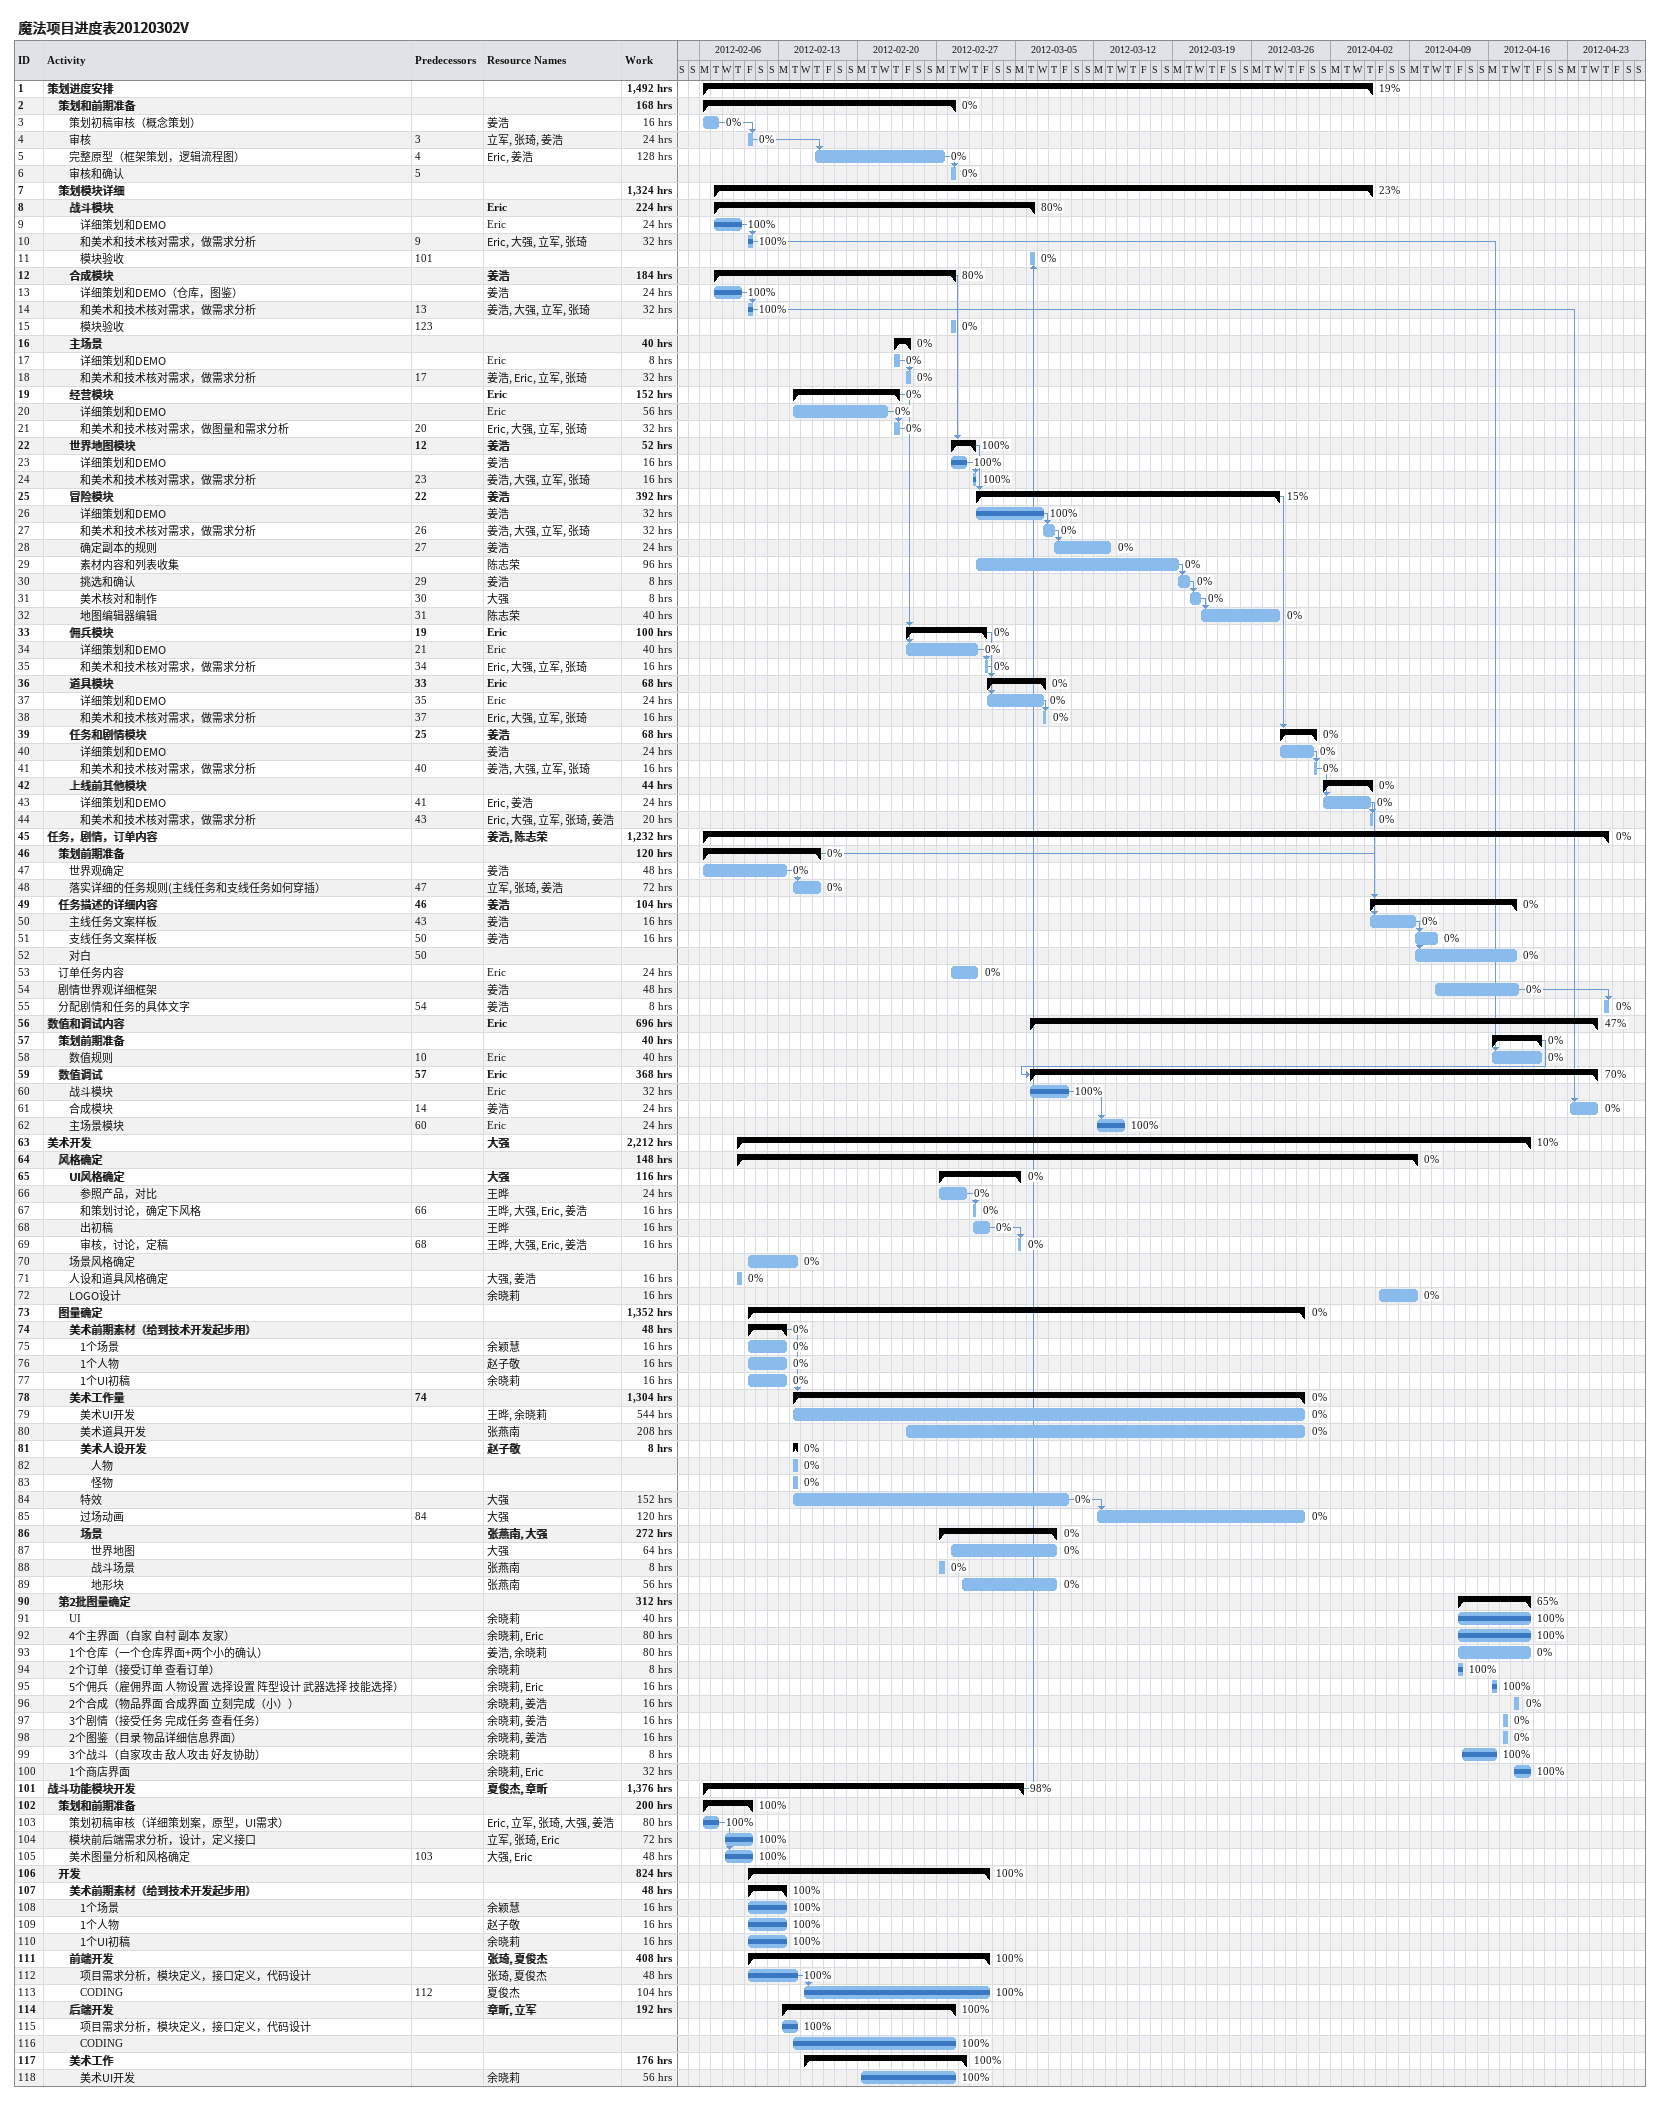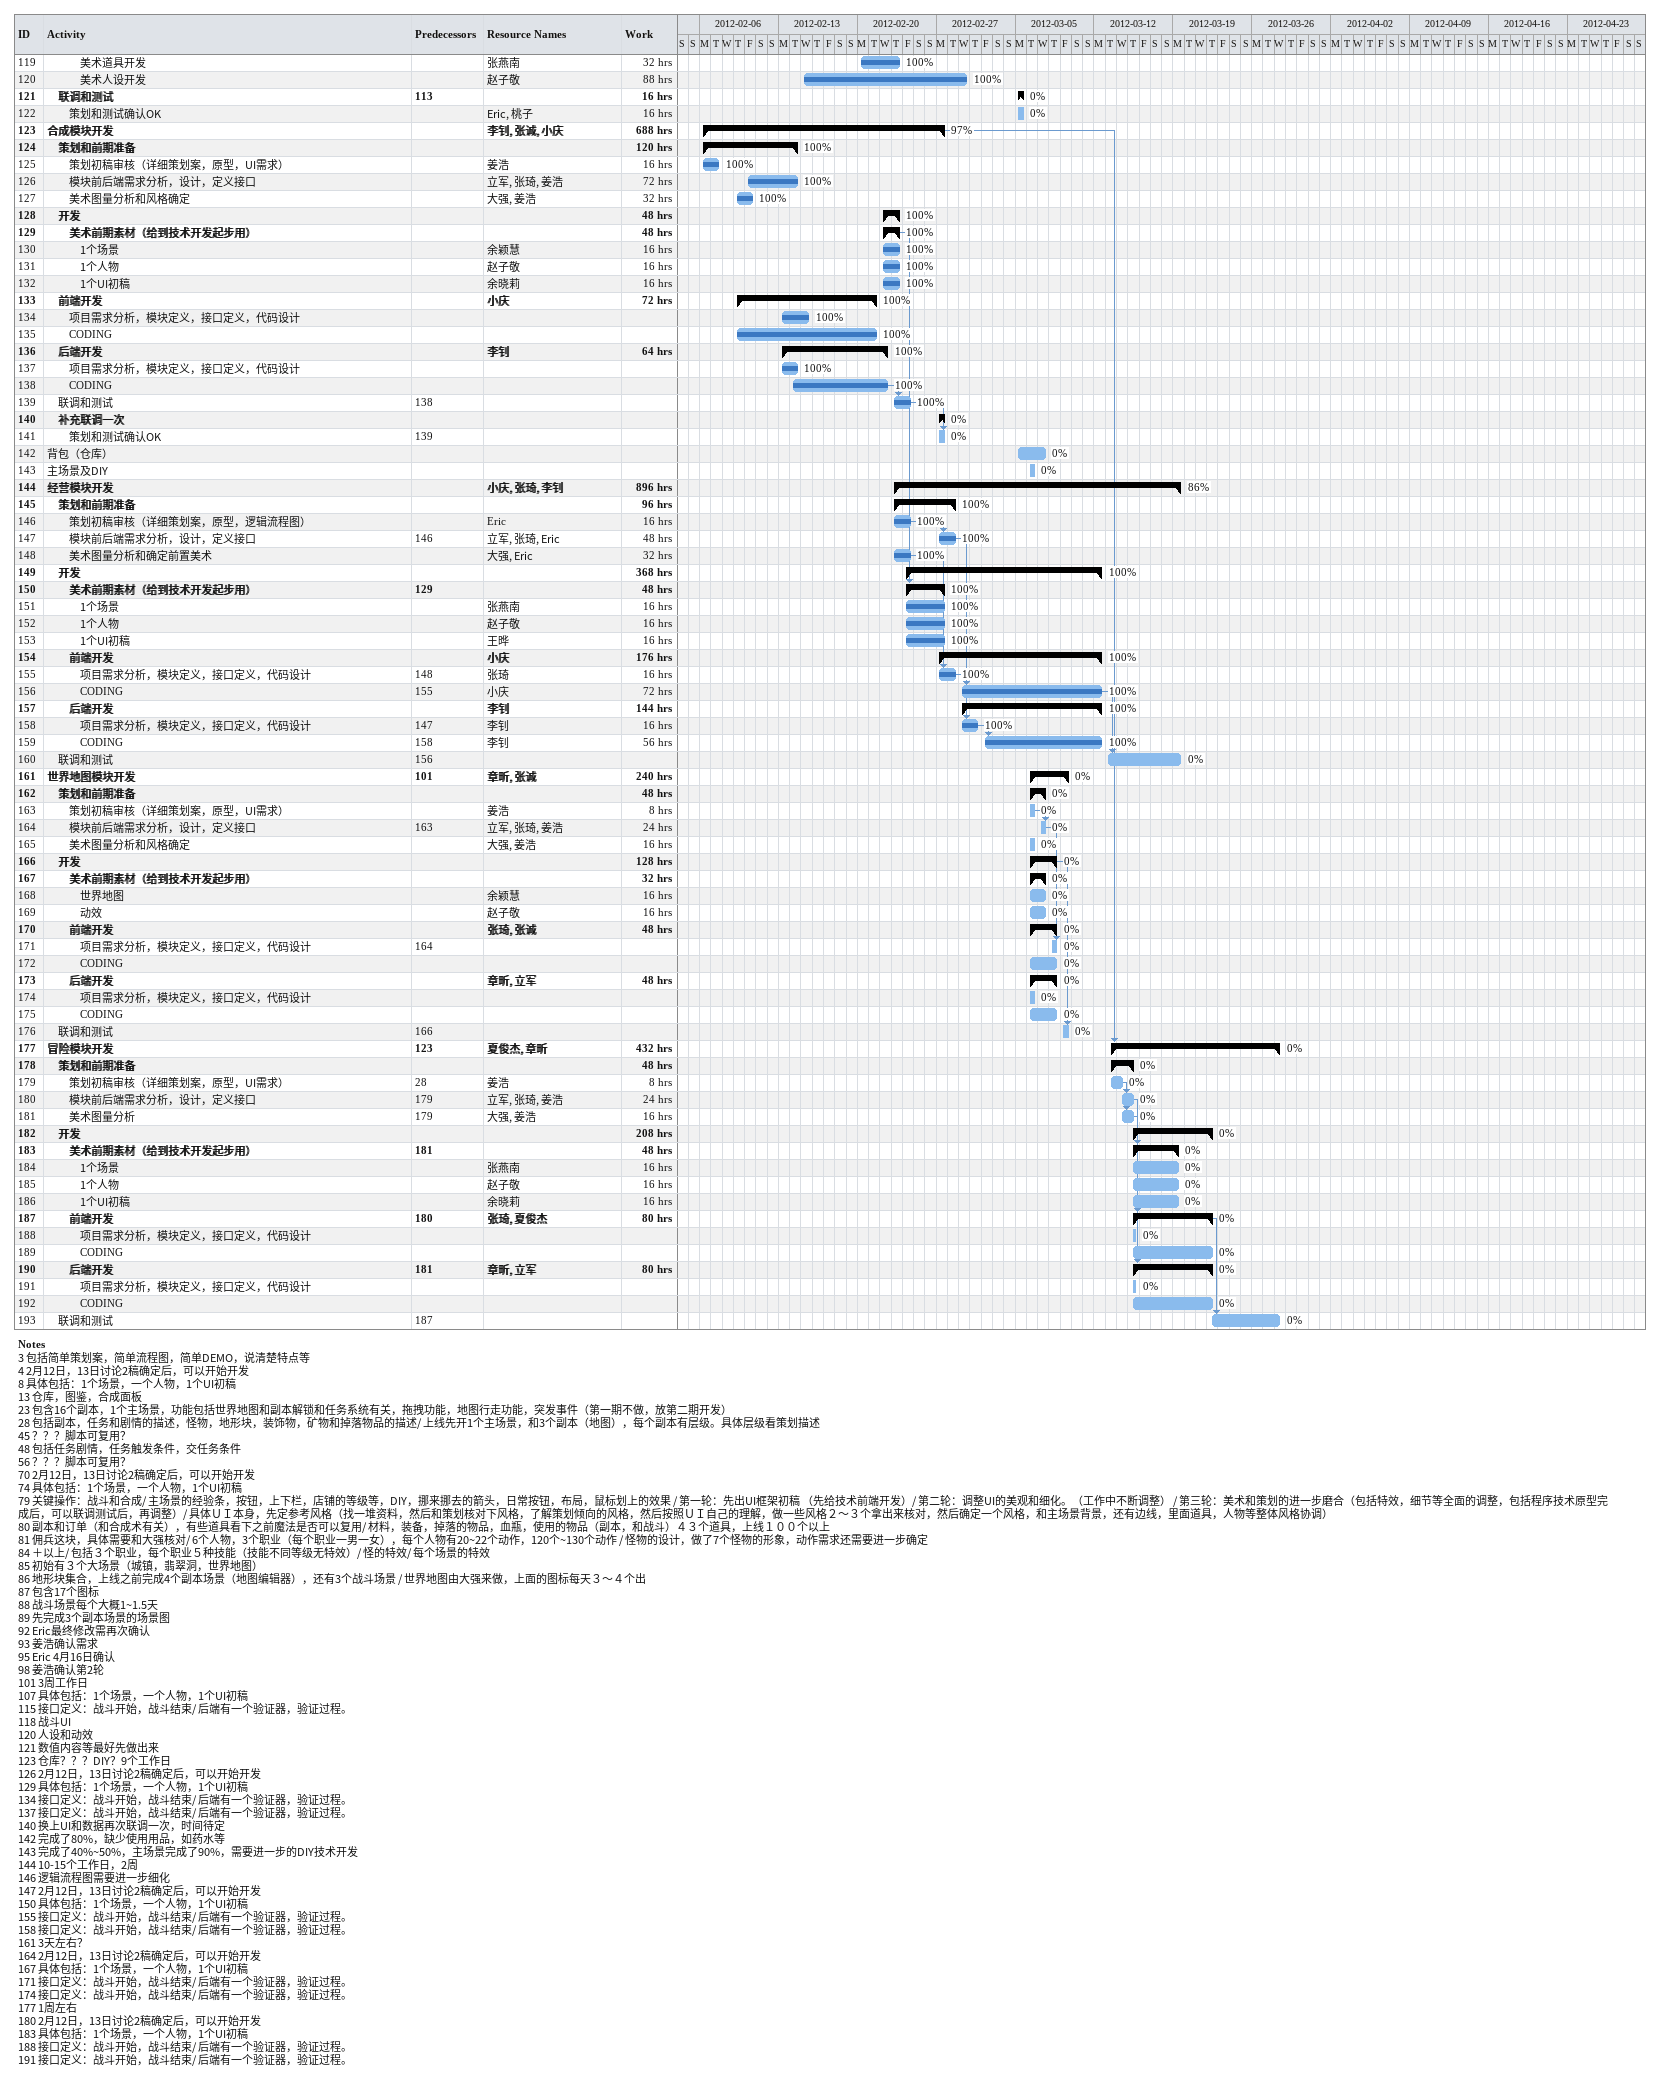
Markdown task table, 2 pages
魔法项目进度表20120302V

| ID | Level | Task | Start | Finish | Predecessors | Resources | % complete | Work (h) |
|---|---|---|---|---|---|---|---|---|
| 1 | 1 | **策划进度安排** | 2012-02-06 | 2012-04-05 |  |  | 19 | 1492 |
| 2 | 2 | **策划和前期准备** | 2012-02-06 | 2012-02-28 |  |  | 0 | 168 |
| 3 | 3 | 策划初稿审核（概念策划） | 2012-02-06 | 2012-02-07 |  | 姜浩 | 0 | 16 |
| 4 | 3 | 审核 | 2012-02-10 | 2012-02-10 | 3 | 立军, 张琦, 姜浩 | 0 | 24 |
| 5 | 3 | 完整原型（框架策划，逻辑流程图） | 2012-02-16 | 2012-02-27 | 4 | Eric, 姜浩 | 0 | 128 |
| 6 | 3 | 审核和确认 | 2012-02-28 | 2012-02-28 | 5 |  | 0 |  |
| 7 | 2 | **策划模块详细** | 2012-02-07 | 2012-04-05 |  |  | 23 | 1324 |
| 8 | 3 | **战斗模块** | 2012-02-07 | 2012-03-06 |  | Eric | 80 | 224 |
| 9 | 4 | 详细策划和DEMO | 2012-02-07 | 2012-02-09 |  | Eric | 100 | 24 |
| 10 | 4 | 和美术和技术核对需求，做需求分析 | 2012-02-10 | 2012-02-10 | 9 | Eric, 大强, 立军, 张琦 | 100 | 32 |
| 11 | 4 | 模块验收 | 2012-03-06 | 2012-03-06 | 101 |  | 0 |  |
| 12 | 3 | **合成模块** | 2012-02-07 | 2012-02-28 |  | 姜浩 | 80 | 184 |
| 13 | 4 | 详细策划和DEMO（仓库，图鉴） | 2012-02-07 | 2012-02-09 |  | 姜浩 | 100 | 24 |
| 14 | 4 | 和美术和技术核对需求，做需求分析 | 2012-02-10 | 2012-02-10 | 13 | 姜浩, 大强, 立军, 张琦 | 100 | 32 |
| 15 | 4 | 模块验收 | 2012-02-28 | 2012-02-28 | 123 |  | 0 |  |
| 16 | 3 | **主场景** | 2012-02-23 | 2012-02-24 |  |  | 0 | 40 |
| 17 | 4 | 详细策划和DEMO | 2012-02-23 | 2012-02-23 |  | Eric | 0 | 8 |
| 18 | 4 | 和美术和技术核对需求，做需求分析 | 2012-02-24 | 2012-02-24 | 17 | 姜浩, Eric, 立军, 张琦 | 0 | 32 |
| 19 | 3 | **经营模块** | 2012-02-14 | 2012-02-23 |  | Eric | 0 | 152 |
| 20 | 4 | 详细策划和DEMO | 2012-02-14 | 2012-02-22 |  | Eric | 0 | 56 |
| 21 | 4 | 和美术和技术核对需求，做图量和需求分析 | 2012-02-23 | 2012-02-23 | 20 | Eric, 大强, 立军, 张琦 | 0 | 32 |
| 22 | 3 | **世界地图模块** | 2012-02-28 | 2012-03-01 | 12 | 姜浩 | 100 | 52 |
| 23 | 4 | 详细策划和DEMO | 2012-02-28 | 2012-02-29 |  | 姜浩 | 100 | 16 |
| 24 | 4 | 和美术和技术核对需求，做需求分析 | 2012-03-01 | 2012-03-01 | 23 | 姜浩, 大强, 立军, 张琦 | 100 | 16 |
| 25 | 3 | **冒险模块** | 2012-03-01 | 2012-03-28 | 22 | 姜浩 | 15 | 392 |
| 26 | 4 | 详细策划和DEMO | 2012-03-01 | 2012-03-07 |  | 姜浩 | 100 | 32 |
| 27 | 4 | 和美术和技术核对需求，做需求分析 | 2012-03-07 | 2012-03-08 | 26 | 姜浩, 大强, 立军, 张琦 | 0 | 32 |
| 28 | 4 | 确定副本的规则 | 2012-03-08 | 2012-03-13 | 27 | 姜浩 | 0 | 24 |
| 29 | 4 | 素材内容和列表收集 | 2012-03-01 | 2012-03-19 |  | 陈志荣 | 0 | 96 |
| 30 | 4 | 挑选和确认 | 2012-03-19 | 2012-03-20 | 29 | 姜浩 | 0 | 8 |
| 31 | 4 | 美术核对和制作 | 2012-03-20 | 2012-03-21 | 30 | 大强 | 0 | 8 |
| 32 | 4 | 地图编辑器编辑 | 2012-03-21 | 2012-03-28 | 31 | 陈志荣 | 0 | 40 |
| 33 | 3 | **佣兵模块** | 2012-02-24 | 2012-03-02 | 19 | Eric | 0 | 100 |
| 34 | 4 | 详细策划和DEMO | 2012-02-24 | 2012-03-01 | 21 | Eric | 0 | 40 |
| 35 | 4 | 和美术和技术核对需求，做需求分析 | 2012-03-02 | 2012-03-02 | 34 | Eric, 大强, 立军, 张琦 | 0 | 16 |
| 36 | 3 | **道具模块** | 2012-03-02 | 2012-03-07 | 33 | Eric | 0 | 68 |
| 37 | 4 | 详细策划和DEMO | 2012-03-02 | 2012-03-07 | 35 | Eric | 0 | 24 |
| 38 | 4 | 和美术和技术核对需求，做需求分析 | 2012-03-07 | 2012-03-07 | 37 | Eric, 大强, 立军, 张琦 | 0 | 16 |
| 39 | 3 | **任务和剧情模块** | 2012-03-28 | 2012-03-31 | 25 | 姜浩 | 0 | 68 |
| 40 | 4 | 详细策划和DEMO | 2012-03-28 | 2012-03-31 |  | 姜浩 | 0 | 24 |
| 41 | 4 | 和美术和技术核对需求，做需求分析 | 2012-03-31 | 2012-03-31 | 40 | 姜浩, 大强, 立军, 张琦 | 0 | 16 |
| 42 | 3 | **上线前其他模块** | 2012-04-01 | 2012-04-05 |  |  | 0 | 44 |
| 43 | 4 | 详细策划和DEMO | 2012-04-01 | 2012-04-05 | 41 | Eric, 姜浩 | 0 | 24 |
| 44 | 4 | 和美术和技术核对需求，做需求分析 | 2012-04-05 | 2012-04-05 | 43 | Eric, 大强, 立军, 张琦, 姜浩 | 0 | 20 |
| 45 | 1 | **任务，剧情，订单内容** | 2012-02-06 | 2012-04-26 |  | 姜浩, 陈志荣 | 0 | 1232 |
| 46 | 2 | **策划前期准备** | 2012-02-06 | 2012-02-16 |  |  | 0 | 120 |
| 47 | 3 | 世界观确定 | 2012-02-06 | 2012-02-13 |  | 姜浩 | 0 | 48 |
| 48 | 3 | 落实详细的任务规则(主线任务和支线任务如何穿插） | 2012-02-14 | 2012-02-16 | 47 | 立军, 张琦, 姜浩 | 0 | 72 |
| 49 | 2 | **任务描述的详细内容** | 2012-04-05 | 2012-04-18 | 46 | 姜浩 | 0 | 104 |
| 50 | 3 | 主线任务文案样板 | 2012-04-05 | 2012-04-09 | 43 | 姜浩 | 0 | 16 |
| 51 | 3 | 支线任务文案样板 | 2012-04-09 | 2012-04-11 | 50 | 姜浩 | 0 | 16 |
| 52 | 3 | 对白 | 2012-04-09 | 2012-04-18 | 50 |  | 0 |  |
| 53 | 2 | 订单任务内容 | 2012-02-28 | 2012-03-01 |  | Eric | 0 | 24 |
| 54 | 2 | 剧情世界观详细框架 | 2012-04-11 | 2012-04-18 |  | 姜浩 | 0 | 48 |
| 55 | 2 | 分配剧情和任务的具体文字 | 2012-04-26 | 2012-04-26 | 54 | 姜浩 | 0 | 8 |
| 56 | 1 | **数值和调试内容** | 2012-03-06 | 2012-04-25 |  | Eric | 47 | 696 |
| 57 | 2 | **策划前期准备** | 2012-04-16 | 2012-04-20 |  |  | 0 | 40 |
| 58 | 3 | 数值规则 | 2012-04-16 | 2012-04-20 | 10 | Eric | 0 | 40 |
| 59 | 2 | **数值调试** | 2012-03-06 | 2012-04-25 | 57 | Eric | 70 | 368 |
| 60 | 3 | 战斗模块 | 2012-03-06 | 2012-03-09 |  | Eric | 100 | 32 |
| 61 | 3 | 合成模块 | 2012-04-23 | 2012-04-25 | 14 | 姜浩 | 0 | 24 |
| 62 | 3 | 主场景模块 | 2012-03-12 | 2012-03-14 | 60 | Eric | 100 | 24 |
| 63 | 1 | **美术开发** | 2012-02-09 | 2012-04-19 |  | 大强 | 10 | 2212 |
| 64 | 2 | **风格确定** | 2012-02-09 | 2012-04-09 |  |  | 0 | 148 |
| 65 | 3 | **UI风格确定** | 2012-02-27 | 2012-03-05 |  | 大强 | 0 | 116 |
| 66 | 4 | 参照产品，对比 | 2012-02-27 | 2012-02-29 |  | 王晔 | 0 | 24 |
| 67 | 4 | 和策划讨论，确定下风格 | 2012-03-01 | 2012-03-01 | 66 | 王晔, 大强, Eric, 姜浩 | 0 | 16 |
| 68 | 4 | 出初稿 | 2012-03-01 | 2012-03-02 |  | 王晔 | 0 | 16 |
| 69 | 4 | 审核，讨论，定稿 | 2012-03-05 | 2012-03-05 | 68 | 王晔, 大强, Eric, 姜浩 | 0 | 16 |
| 70 | 3 | 场景风格确定 | 2012-02-10 | 2012-02-14 |  |  | 0 |  |
| 71 | 3 | 人设和道具风格确定 | 2012-02-09 | 2012-02-09 |  | 大强, 姜浩 | 0 | 16 |
| 72 | 3 | LOGO设计 | 2012-04-06 | 2012-04-09 |  | 余晓莉 | 0 | 16 |
| 73 | 2 | **图量确定** | 2012-02-10 | 2012-03-30 |  |  | 0 | 1352 |
| 74 | 3 | **美术前期素材（给到技术开发起步用）** | 2012-02-10 | 2012-02-13 |  |  | 0 | 48 |
| 75 | 4 | 1个场景 | 2012-02-10 | 2012-02-13 |  | 余颖慧 | 0 | 16 |
| 76 | 4 | 1个人物 | 2012-02-10 | 2012-02-13 |  | 赵子敬 | 0 | 16 |
| 77 | 4 | 1个UI初稿 | 2012-02-10 | 2012-02-13 |  | 余晓莉 | 0 | 16 |
| 78 | 3 | **美术工作量** | 2012-02-14 | 2012-03-30 | 74 |  | 0 | 1304 |
| 79 | 4 | 美术UI开发 | 2012-02-14 | 2012-03-30 |  | 王晔, 余晓莉 | 0 | 544 |
| 80 | 4 | 美术道具开发 | 2012-02-24 | 2012-03-30 |  | 张燕南 | 0 | 208 |
| 81 | 4 | **美术人设开发** | 2012-02-14 | 2012-02-14 |  | 赵子敬 | 0 | 8 |
| 82 | 5 | 人物 | 2012-02-14 | 2012-02-14 |  |  | 0 |  |
| 83 | 5 | 怪物 | 2012-02-14 | 2012-02-14 |  |  | 0 |  |
| 84 | 4 | 特效 | 2012-02-14 | 2012-03-09 |  | 大强 | 0 | 152 |
| 85 | 4 | 过场动画 | 2012-03-12 | 2012-03-30 | 84 | 大强 | 0 | 120 |
| 86 | 4 | **场景** | 2012-02-27 | 2012-03-08 |  | 张燕南, 大强 | 0 | 272 |
| 87 | 5 | 世界地图 | 2012-02-28 | 2012-03-08 |  | 大强 | 0 | 64 |
| 88 | 5 | 战斗场景 | 2012-02-27 | 2012-02-27 |  | 张燕南 | 0 | 8 |
| 89 | 5 | 地形块 | 2012-02-29 | 2012-03-08 |  | 张燕南 | 0 | 56 |
| 90 | 2 | **第2批图量确定** | 2012-04-13 | 2012-04-19 |  |  | 65 | 312 |
| 91 | 3 | UI | 2012-04-13 | 2012-04-19 |  | 余晓莉 | 100 | 40 |
| 92 | 3 | 4个主界面（自家 自村 副本 友家） | 2012-04-13 | 2012-04-19 |  | 余晓莉, Eric | 100 | 80 |
| 93 | 3 | 1个仓库（一个仓库界面+两个小的确认） | 2012-04-13 | 2012-04-19 |  | 姜浩, 余晓莉 | 0 | 80 |
| 94 | 3 | 2个订单（接受订单 查看订单） | 2012-04-13 | 2012-04-13 |  | 余晓莉 | 100 | 8 |
| 95 | 3 | 5个佣兵（雇佣界面 人物设置 选择设置 阵型设计 武器选择 技能选择） | 2012-04-16 | 2012-04-16 |  | 余晓莉, Eric | 100 | 16 |
| 96 | 3 | 2个合成（物品界面 合成界面 立刻完成（小）） | 2012-04-18 | 2012-04-18 |  | 余晓莉, 姜浩 | 0 | 16 |
| 97 | 3 | 3个剧情（接受任务 完成任务 查看任务） | 2012-04-17 | 2012-04-17 |  | 余晓莉, 姜浩 | 0 | 16 |
| 98 | 3 | 2个图鉴（目录 物品详细信息界面） | 2012-04-17 | 2012-04-17 |  | 余晓莉, 姜浩 | 0 | 16 |
| 99 | 3 | 3个战斗（自家攻击 敌人攻击 好友协助） | 2012-04-13 | 2012-04-16 |  | 余晓莉 | 100 | 8 |
| 100 | 3 | 1个商店界面 | 2012-04-18 | 2012-04-19 |  | 余晓莉, Eric | 100 | 32 |
| 101 | 1 | **战斗功能模块开发** | 2012-02-06 | 2012-03-05 |  | 夏俊杰, 章昕 | 98 | 1376 |
| 102 | 2 | **策划和前期准备** | 2012-02-06 | 2012-02-10 |  |  | 100 | 200 |
| 103 | 3 | 策划初稿审核（详细策划案，原型，UI需求） | 2012-02-06 | 2012-02-07 |  | Eric, 立军, 张琦, 大强, 姜浩 | 100 | 80 |
| 104 | 3 | 模块前后端需求分析，设计，定义接口 | 2012-02-08 | 2012-02-10 |  | 立军, 张琦, Eric | 100 | 72 |
| 105 | 3 | 美术图量分析和风格确定 | 2012-02-08 | 2012-02-10 | 103 | 大强, Eric | 100 | 48 |
| 106 | 2 | **开发** | 2012-02-10 | 2012-03-02 |  |  | 100 | 824 |
| 107 | 3 | **美术前期素材（给到技术开发起步用）** | 2012-02-10 | 2012-02-13 |  |  | 100 | 48 |
| 108 | 4 | 1个场景 | 2012-02-10 | 2012-02-13 |  | 余颖慧 | 100 | 16 |
| 109 | 4 | 1个人物 | 2012-02-10 | 2012-02-13 |  | 赵子敬 | 100 | 16 |
| 110 | 4 | 1个UI初稿 | 2012-02-10 | 2012-02-13 |  | 余晓莉 | 100 | 16 |
| 111 | 3 | **前端开发** | 2012-02-10 | 2012-03-02 |  | 张琦, 夏俊杰 | 100 | 408 |
| 112 | 4 | 项目需求分析，模块定义，接口定义，代码设计 | 2012-02-10 | 2012-02-14 |  | 张琦, 夏俊杰 | 100 | 48 |
| 113 | 4 | CODING | 2012-02-15 | 2012-03-02 | 112 | 夏俊杰 | 100 | 104 |
| 114 | 3 | **后端开发** | 2012-02-13 | 2012-02-28 |  | 章昕, 立军 | 100 | 192 |
| 115 | 4 | 项目需求分析，模块定义，接口定义，代码设计 | 2012-02-13 | 2012-02-14 |  |  | 100 |  |
| 116 | 4 | CODING | 2012-02-14 | 2012-02-28 |  |  | 100 |  |
| 117 | 3 | **美术工作** | 2012-02-15 | 2012-02-29 |  |  | 100 | 176 |
| 118 | 4 | 美术UI开发 | 2012-02-20 | 2012-02-28 |  | 余晓莉 | 100 | 56 |
| 119 | 4 | 美术道具开发 | 2012-02-20 | 2012-02-23 |  | 张燕南 | 100 | 32 |
| 120 | 4 | 美术人设开发 | 2012-02-15 | 2012-02-29 |  | 赵子敬 | 100 | 88 |
| 121 | 2 | **联调和测试** | 2012-03-05 | 2012-03-05 | 113 |  | 0 | 16 |
| 122 | 3 | 策划和测试确认OK | 2012-03-05 | 2012-03-05 |  | Eric, 桃子 | 0 | 16 |
| 123 | 1 | **合成模块开发** | 2012-02-06 | 2012-02-27 |  | 李钊, 张诚, 小庆 | 97 | 688 |
| 124 | 2 | **策划和前期准备** | 2012-02-06 | 2012-02-14 |  |  | 100 | 120 |
| 125 | 3 | 策划初稿审核（详细策划案，原型，UI需求） | 2012-02-06 | 2012-02-07 |  | 姜浩 | 100 | 16 |
| 126 | 3 | 模块前后端需求分析，设计，定义接口 | 2012-02-10 | 2012-02-14 |  | 立军, 张琦, 姜浩 | 100 | 72 |
| 127 | 3 | 美术图量分析和风格确定 | 2012-02-09 | 2012-02-10 |  | 大强, 姜浩 | 100 | 32 |
| 128 | 2 | **开发** | 2012-02-22 | 2012-02-23 |  |  | 100 | 48 |
| 129 | 3 | **美术前期素材（给到技术开发起步用）** | 2012-02-22 | 2012-02-23 |  |  | 100 | 48 |
| 130 | 4 | 1个场景 | 2012-02-22 | 2012-02-23 |  | 余颖慧 | 100 | 16 |
| 131 | 4 | 1个人物 | 2012-02-22 | 2012-02-23 |  | 赵子敬 | 100 | 16 |
| 132 | 4 | 1个UI初稿 | 2012-02-22 | 2012-02-23 |  | 余晓莉 | 100 | 16 |
| 133 | 2 | **前端开发** | 2012-02-09 | 2012-02-21 |  | 小庆 | 100 | 72 |
| 134 | 3 | 项目需求分析，模块定义，接口定义，代码设计 | 2012-02-13 | 2012-02-15 |  |  | 100 |  |
| 135 | 3 | CODING | 2012-02-09 | 2012-02-21 |  |  | 100 |  |
| 136 | 2 | **后端开发** | 2012-02-13 | 2012-02-22 |  | 李钊 | 100 | 64 |
| 137 | 3 | 项目需求分析，模块定义，接口定义，代码设计 | 2012-02-13 | 2012-02-14 |  |  | 100 |  |
| 138 | 3 | CODING | 2012-02-14 | 2012-02-22 |  |  | 100 |  |
| 139 | 2 | 联调和测试 | 2012-02-23 | 2012-02-24 | 138 |  | 100 |  |
| 140 | 2 | **补充联调一次** | 2012-02-27 | 2012-02-27 |  |  | 0 |  |
| 141 | 3 | 策划和测试确认OK | 2012-02-27 | 2012-02-27 | 139 |  | 0 |  |
| 142 | 1 | 背包（仓库） | 2012-03-05 | 2012-03-07 |  |  | 0 |  |
| 143 | 1 | 主场景及DIY | 2012-03-06 | 2012-03-06 |  |  | 0 |  |
| 144 | 1 | **经营模块开发** | 2012-02-23 | 2012-03-19 |  | 小庆, 张琦, 李钊 | 86 | 896 |
| 145 | 2 | **策划和前期准备** | 2012-02-23 | 2012-02-28 |  |  | 100 | 96 |
| 146 | 3 | 策划初稿审核（详细策划案，原型，逻辑流程图） | 2012-02-23 | 2012-02-24 |  | Eric | 100 | 16 |
| 147 | 3 | 模块前后端需求分析，设计，定义接口 | 2012-02-27 | 2012-02-28 | 146 | 立军, 张琦, Eric | 100 | 48 |
| 148 | 3 | 美术图量分析和确定前置美术 | 2012-02-23 | 2012-02-24 |  | 大强, Eric | 100 | 32 |
| 149 | 2 | **开发** | 2012-02-24 | 2012-03-12 |  |  | 100 | 368 |
| 150 | 3 | **美术前期素材（给到技术开发起步用）** | 2012-02-24 | 2012-02-27 | 129 |  | 100 | 48 |
| 151 | 4 | 1个场景 | 2012-02-24 | 2012-02-27 |  | 张燕南 | 100 | 16 |
| 152 | 4 | 1个人物 | 2012-02-24 | 2012-02-27 |  | 赵子敬 | 100 | 16 |
| 153 | 4 | 1个UI初稿 | 2012-02-24 | 2012-02-27 |  | 王晔 | 100 | 16 |
| 154 | 3 | **前端开发** | 2012-02-27 | 2012-03-12 |  | 小庆 | 100 | 176 |
| 155 | 4 | 项目需求分析，模块定义，接口定义，代码设计 | 2012-02-27 | 2012-02-28 | 148 | 张琦 | 100 | 16 |
| 156 | 4 | CODING | 2012-02-29 | 2012-03-12 | 155 | 小庆 | 100 | 72 |
| 157 | 3 | **后端开发** | 2012-02-29 | 2012-03-12 |  | 李钊 | 100 | 144 |
| 158 | 4 | 项目需求分析，模块定义，接口定义，代码设计 | 2012-02-29 | 2012-03-01 | 147 | 李钊 | 100 | 16 |
| 159 | 4 | CODING | 2012-03-02 | 2012-03-12 | 158 | 李钊 | 100 | 56 |
| 160 | 2 | 联调和测试 | 2012-03-13 | 2012-03-19 | 156 |  | 0 |  |
| 161 | 1 | **世界地图模块开发** | 2012-03-06 | 2012-03-09 | 101 | 章昕, 张诚 | 0 | 240 |
| 162 | 2 | **策划和前期准备** | 2012-03-06 | 2012-03-07 |  |  | 0 | 48 |
| 163 | 3 | 策划初稿审核（详细策划案，原型，UI需求） | 2012-03-06 | 2012-03-06 |  | 姜浩 | 0 | 8 |
| 164 | 3 | 模块前后端需求分析，设计，定义接口 | 2012-03-07 | 2012-03-07 | 163 | 立军, 张琦, 姜浩 | 0 | 24 |
| 165 | 3 | 美术图量分析和风格确定 | 2012-03-06 | 2012-03-06 |  | 大强, 姜浩 | 0 | 16 |
| 166 | 2 | **开发** | 2012-03-06 | 2012-03-08 |  |  | 0 | 128 |
| 167 | 3 | **美术前期素材（给到技术开发起步用）** | 2012-03-06 | 2012-03-07 |  |  | 0 | 32 |
| 168 | 4 | 世界地图 | 2012-03-06 | 2012-03-07 |  | 余颖慧 | 0 | 16 |
| 169 | 4 | 动效 | 2012-03-06 | 2012-03-07 |  | 赵子敬 | 0 | 16 |
| 170 | 3 | **前端开发** | 2012-03-06 | 2012-03-08 |  | 张琦, 张诚 | 0 | 48 |
| 171 | 4 | 项目需求分析，模块定义，接口定义，代码设计 | 2012-03-08 | 2012-03-08 | 164 |  | 0 |  |
| 172 | 4 | CODING | 2012-03-06 | 2012-03-08 |  |  | 0 |  |
| 173 | 3 | **后端开发** | 2012-03-06 | 2012-03-08 |  | 章昕, 立军 | 0 | 48 |
| 174 | 4 | 项目需求分析，模块定义，接口定义，代码设计 | 2012-03-06 | 2012-03-06 |  |  | 0 |  |
| 175 | 4 | CODING | 2012-03-06 | 2012-03-08 |  |  | 0 |  |
| 176 | 2 | 联调和测试 | 2012-03-09 | 2012-03-09 | 166 |  | 0 |  |
| 177 | 1 | **冒险模块开发** | 2012-03-13 | 2012-03-28 | 123 | 夏俊杰, 章昕 | 0 | 432 |
| 178 | 2 | **策划和前期准备** | 2012-03-13 | 2012-03-15 |  |  | 0 | 48 |
| 179 | 3 | 策划初稿审核（详细策划案，原型，UI需求） | 2012-03-13 | 2012-03-14 | 28 | 姜浩 | 0 | 8 |
| 180 | 3 | 模块前后端需求分析，设计，定义接口 | 2012-03-14 | 2012-03-15 | 179 | 立军, 张琦, 姜浩 | 0 | 24 |
| 181 | 3 | 美术图量分析 | 2012-03-14 | 2012-03-15 | 179 | 大强, 姜浩 | 0 | 16 |
| 182 | 2 | **开发** | 2012-03-15 | 2012-03-22 |  |  | 0 | 208 |
| 183 | 3 | **美术前期素材（给到技术开发起步用）** | 2012-03-15 | 2012-03-19 | 181 |  | 0 | 48 |
| 184 | 4 | 1个场景 | 2012-03-15 | 2012-03-19 |  | 张燕南 | 0 | 16 |
| 185 | 4 | 1个人物 | 2012-03-15 | 2012-03-19 |  | 赵子敬 | 0 | 16 |
| 186 | 4 | 1个UI初稿 | 2012-03-15 | 2012-03-19 |  | 余晓莉 | 0 | 16 |
| 187 | 3 | **前端开发** | 2012-03-15 | 2012-03-22 | 180 | 张琦, 夏俊杰 | 0 | 80 |
| 188 | 4 | 项目需求分析，模块定义，接口定义，代码设计 | 2012-03-15 | 2012-03-15 |  |  | 0 |  |
| 189 | 4 | CODING | 2012-03-15 | 2012-03-22 |  |  | 0 |  |
| 190 | 3 | **后端开发** | 2012-03-15 | 2012-03-22 | 181 | 章昕, 立军 | 0 | 80 |
| 191 | 4 | 项目需求分析，模块定义，接口定义，代码设计 | 2012-03-15 | 2012-03-15 |  |  | 0 |  |
| 192 | 4 | CODING | 2012-03-15 | 2012-03-22 |  |  | 0 |  |
| 193 | 2 | 联调和测试 | 2012-03-22 | 2012-03-28 | 187 |  | 0 |  |

Notes
- 3: 包括简单策划案，简单流程图，简单DEMO，说清楚特点等
- 4: 2月12日，13日讨论2稿确定后，可以开始开发
- 8: 具体包括： 1个场景，一个人物，1个UI初稿
- 13: 仓库，图鉴，合成面板
- 23: 包含16个副本，1个主场景，功能包括世界地图和副本解锁和任务系统有关，拖拽功能，地图行走功能，突发事件（第一期不做，放第二期开发）
- 28: 包括副本，任务和剧情的描述，怪物，地形块，装饰物，矿物和掉落物品的描述 / 上线先开1个主场景，和3个副本（地图），每个副本有层级。具体层级看策划描述
- 45: ？？？脚本可复用？
- 48: 包括任务剧情，任务触发条件，交任务条件
- 56: ？？？脚本可复用？
- 70: 2月12日，13日讨论2稿确定后，可以开始开发
- 74: 具体包括： 1个场景，一个人物，1个UI初稿
- 79: 关键操作：战斗和合成 / 主场景的经验条，按钮，上下栏，店铺的等级等，DIY，挪来挪去的箭头，日常按钮，布局，鼠标划上的效果 / 第一轮：先出UI框架初稿 （先给技术前端开发） / 第二轮：调整UI的美观和细化。（工作中不断调整） / 第三轮：美术和策划的进一步磨合（包括特效，细节等全面的调整，包括程序技术原型完成后，可以联调测试后，再调整） / 具体ＵＩ本身，先定参考风格（找一堆资料，然后和策划核对下风格，了解策划倾向的风格，然后按照ＵＩ自己的理解，做一些风格２～３个拿出来核对，然后确定一个风格，和主场景背景，还有边线，里面道具，人物等整体风格协调）
- 80: 副本和订单（和合成术有关），有些道具看下之前魔法是否可以复用 / 材料，装备，掉落的物品，血瓶，使用的物品（副本，和战斗） ４３个道具，上线１００个以上
- 81: 佣兵这块，具体需要和大强核对 / 6个人物，3个职业（每个职业一男一女），每个人物有20~22个动作，120个~130个动作 / 怪物的设计，做了7个怪物的形象，动作需求还需要进一步确定
- 84: ＋以上 / 包括３个职业，每个职业５种技能（技能不同等级无特效） / 怪的特效 / 每个场景的特效
- 85: 初始有３个大场景（城镇，翡翠洞，世界地图）
- 86: 地形块集合，上线之前完成4个副本场景（地图编辑器），还有3个战斗场景 / 世界地图由大强来做，上面的图标每天３～４个出
- 87: 包含17个图标
- 88: 战斗场景每个大概1~1.5天
- 89: 先完成3个副本场景的场景图
- 92: Eric最终修改需再次确认
- 93: 姜浩确认需求
- 95: Eric 4月16日确认
- 98: 姜浩确认第2轮
- 101: 3周工作日
- 107: 具体包括： 1个场景，一个人物，1个UI初稿
- 115: 接口定义：战斗开始，战斗结束 / 后端有一个验证器，验证过程。
- 118: 战斗UI
- 120: 人设和动效
- 121: 数值内容等最好先做出来
- 123: 仓库？？？ DIY？9个工作日
- 126: 2月12日，13日讨论2稿确定后，可以开始开发
- 129: 具体包括： 1个场景，一个人物，1个UI初稿
- 134: 接口定义：战斗开始，战斗结束 / 后端有一个验证器，验证过程。
- 137: 接口定义：战斗开始，战斗结束 / 后端有一个验证器，验证过程。
- 140: 换上UI和数据再次联调一次，时间待定
- 142: 完成了80%，缺少使用用品，如药水等
- 143: 完成了40%~50%，主场景完成了90%，需要进一步的DIY技术开发
- 144: 10-15个工作日，2周
- 146: 逻辑流程图需要进一步细化
- 147: 2月12日，13日讨论2稿确定后，可以开始开发
- 150: 具体包括： 1个场景，一个人物，1个UI初稿
- 155: 接口定义：战斗开始，战斗结束 / 后端有一个验证器，验证过程。
- 158: 接口定义：战斗开始，战斗结束 / 后端有一个验证器，验证过程。
- 161: 3天左右？
- 164: 2月12日，13日讨论2稿确定后，可以开始开发
- 167: 具体包括： 1个场景，一个人物，1个UI初稿
- 171: 接口定义：战斗开始，战斗结束 / 后端有一个验证器，验证过程。
- 174: 接口定义：战斗开始，战斗结束 / 后端有一个验证器，验证过程。
- 177: 1周左右
- 180: 2月12日，13日讨论2稿确定后，可以开始开发
- 183: 具体包括： 1个场景，一个人物，1个UI初稿
- 188: 接口定义：战斗开始，战斗结束 / 后端有一个验证器，验证过程。
- 191: 接口定义：战斗开始，战斗结束 / 后端有一个验证器，验证过程。
